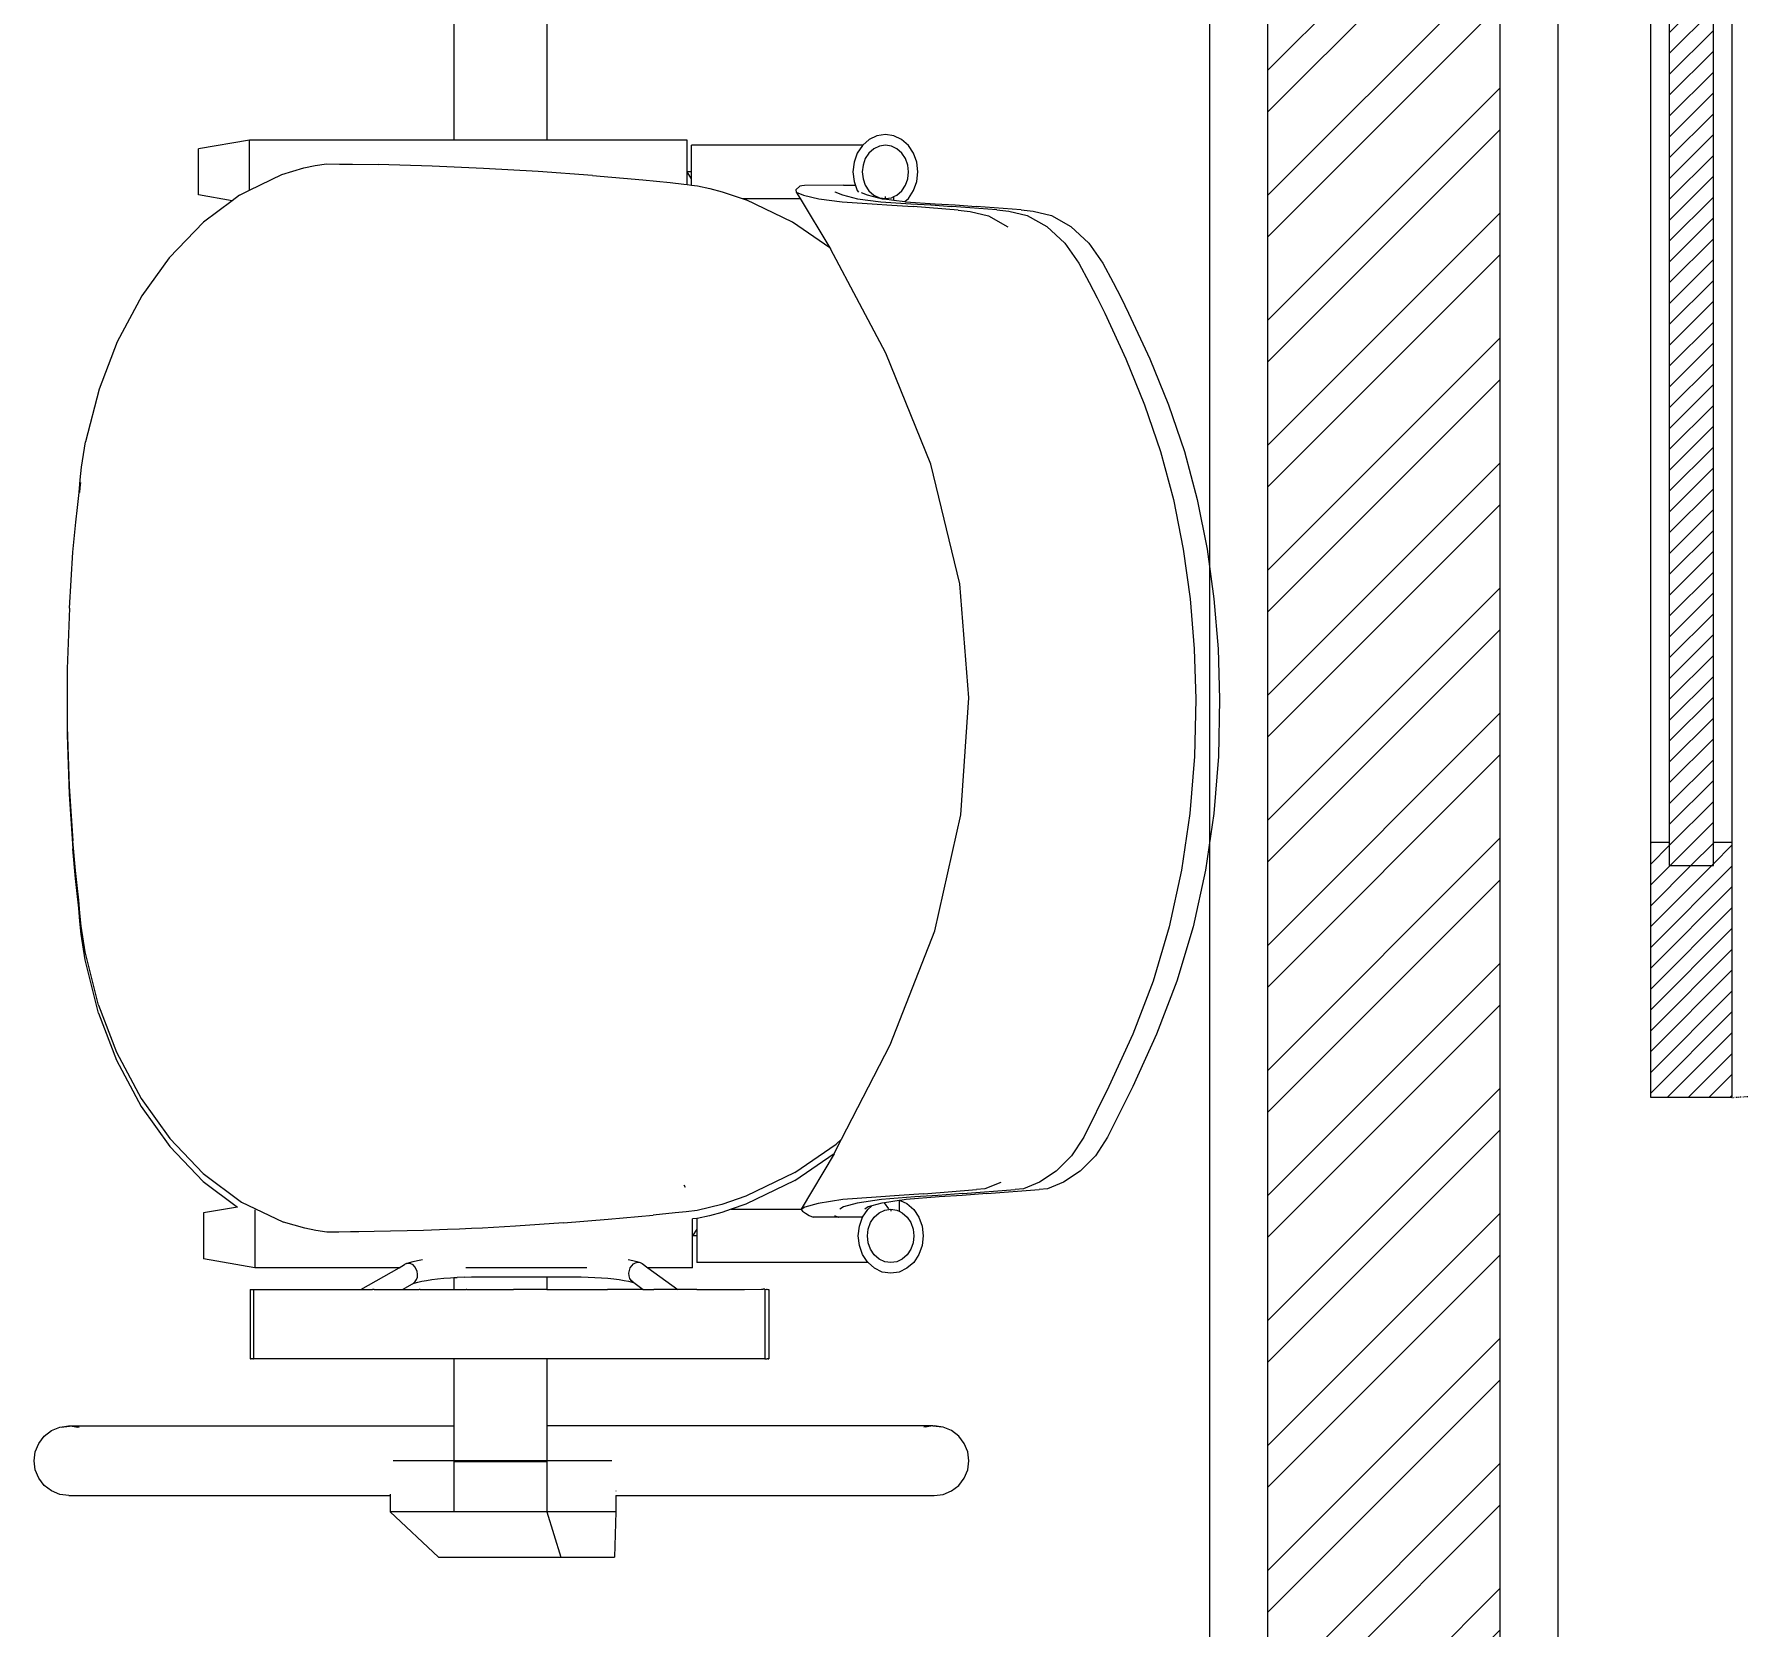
# Model space of a CAD drawing. Header units: millimetres. Extents: x -280308 to 6402717, y -14 to 2073074.
# Drawn here: x 28613 to 29347, y 750251 to 750937 of the extents above; entities that cross this region are included whole.
import ezdxf

# ---------------------------------------------------------------- set-up
doc = ezdxf.new("R2010")
doc.units = ezdxf.units.MM
doc.linetypes.add('ACAD_ISO03W100', pattern=[30, 12, -18])
doc.layers.get('0').update_dxf_attribs({"lineweight": 0})
for name, color, linetype, lineweight in [('_Door & Window', 1, 'Continuous', 0), ('A-ALINE-3', 111, 'Continuous', 15), ('A-ALINE-6', 117, 'Continuous', 9), ('A-Furn', 250, 'Continuous', 0), ('A-FURN-EQPM', 177, 'Continuous', 0)]:
    doc.layers.add(name, color=color, linetype=linetype, lineweight=lineweight)
doc.layers.add('A-FILL-1', color=7, linetype='Continuous', lineweight=0, true_color=0x454545)
doc.styles.add('CENTURY', font='GOTHIC.TTF')
pattern_1 = [(135, (51.1804, 3e-10), (-4.490128, -4.490128), [])]

# ---------------------------------------------------------------- blocks, each defined once
blk = doc.blocks.new('kursi 2')
at = {"color": 0, "linetype": 'ByBlock', "lineweight": -2}
for p, q in [((149114.58, 67640.7), (149114.58, 67575.12)), ((149154.58, 67640.7), (149154.58, 67575.12)), ((149026.4, 67575.12), (149004.4, 67571.32)), ((149114.58, 67575.12), (149026.4, 67575.12)), ((149026.4, 67553.5), (149026.4, 67575.12)), ((149154.58, 67575.12), (149114.58, 67575.12)), ((149215.07, 67575.12), (149154.58, 67575.12)), ((149215.07, 67556), (149215.07, 67575.12)), ((149293.54, 67575.36), (149290.78, 67572.92)), ((149296.92, 67576.97), (149293.54, 67575.36)), ((149300.54, 67577.52), (149296.92, 67576.97)), ((149304.17, 67576.97), (149300.54, 67577.52)), ((149307.54, 67575.36), (149304.17, 67576.97)), ((149310.44, 67572.8), (149307.54, 67575.36)), ((149004.4, 67551.51), (149004.4, 67571.32)), ((149290.78, 67572.92), (149216.94, 67572.92)), ((149216.94, 67555.78), (149216.94, 67572.92)), ((149288.42, 67569.47), (149287.02, 67565.58)), ((149290.65, 67572.8), (149288.42, 67569.47)), ((149290.78, 67572.92), (149290.65, 67572.8)), ((149291.88, 67567.17), (149290.89, 67564.39)), ((149293.47, 67569.55), (149291.88, 67567.17)), ((149295.54, 67571.37), (149293.47, 67569.55)), ((149297.96, 67572.52), (149295.54, 67571.37)), ((149300.54, 67572.92), (149297.96, 67572.52)), ((149303.13, 67572.52), (149300.54, 67572.92)), ((149305.54, 67571.37), (149303.13, 67572.52)), ((149307.62, 67569.55), (149305.54, 67571.37)), ((149309.2, 67567.17), (149307.62, 67569.55)), ((149310.2, 67564.39), (149309.2, 67567.17)), ((149312.67, 67569.47), (149310.44, 67572.8)), ((149314.07, 67565.58), (149312.67, 67569.47)), ((149026.4, 67553.5), (149040.34, 67560.38)), ((149040.34, 67560.38), (149049.84, 67563.18)), ((149049.84, 67563.18), (149054.73, 67564.16)), ((149054.73, 67564.16), (149059.71, 67564.85)), ((149059.71, 67564.85), (149065.27, 67564.81)), ((149065.27, 67564.81), (149070.82, 67564.75)), ((149070.82, 67564.75), (149081.89, 67564.59)), ((149105.23, 67563.86), (149081.89, 67564.59)), ((149127.31, 67562.96), (149105.23, 67563.86)), ((149150.82, 67561.63), (149127.31, 67562.96)), ((149174.35, 67559.89), (149150.82, 67561.63)), ((149174.35, 67559.89), (149196.06, 67558.04)), ((149216.94, 67561.42), (149215.07, 67561.42)), ((149216.94, 67558.44), (149215.07, 67561.42)), ((149287.02, 67565.58), (149286.54, 67561.42)), ((149286.54, 67561.42), (149287.02, 67557.25)), ((149290.89, 67564.39), (149290.54, 67561.42)), ((149290.54, 67561.42), (149290.89, 67558.44)), ((149310.54, 67561.42), (149310.2, 67564.39)), ((149310.2, 67558.44), (149310.54, 67561.42)), ((149314.54, 67561.42), (149314.07, 67565.58)), ((149314.07, 67557.25), (149314.54, 67561.42)), ((149018.95, 67549), (149004.4, 67551.51)), ((149022.18, 67551.43), (149018.95, 67549)), ((149022.18, 67551.43), (149026.4, 67553.5)), ((149196.06, 67558.04), (149207.77, 67556.82)), ((149207.77, 67556.82), (149213.63, 67556.17)), ((149213.63, 67556.17), (149215.07, 67556)), ((149215.07, 67556), (149216.94, 67555.78)), ((149216.94, 67555.78), (149219.49, 67555.49)), ((149219.49, 67555.49), (149224.88, 67554.26)), ((149224.88, 67554.26), (149230.17, 67552.83)), ((149230.17, 67552.83), (149238.83, 67549.92)), ((149263.64, 67555.23), (149261.87, 67553.77)), ((149261.87, 67553.77), (149262.04, 67552.75)), ((149262.04, 67552.75), (149265.3, 67551.45)), ((149262.04, 67552.75), (149263.76, 67549.92)), ((149264.47, 67555.42), (149263.64, 67555.23)), ((149265.73, 67555.59), (149264.47, 67555.42)), ((149265.3, 67551.45), (149271.88, 67549.81)), ((149282.41, 67555.67), (149265.73, 67555.59)), ((149278.73, 67552.83), (149278.81, 67552.79)), ((149278.81, 67552.79), (149281.99, 67551.53)), ((149281.99, 67551.53), (149288.57, 67549.89)), ((149283.77, 67555.62), (149282.41, 67555.67)), ((149283.77, 67555.62), (149282.44, 67555.61)), ((149287.6, 67555.64), (149283.77, 67555.62)), ((149287.02, 67557.25), (149287.6, 67555.64)), ((149287.6, 67555.64), (149288.42, 67553.37)), ((149288.42, 67553.37), (149288.88, 67552.68)), ((149290.06, 67552.59), (149292.67, 67551.53)), ((149290.89, 67558.44), (149291.88, 67555.67)), ((149291.88, 67555.67), (149293.47, 67553.28)), ((149292.67, 67551.53), (149299.2, 67549.89)), ((149293.47, 67553.28), (149295.54, 67551.46)), ((149295.54, 67551.46), (149297.96, 67550.31)), ((149304.17, 67550.8), (149305.54, 67551.46)), ((149305.54, 67551.46), (149307.62, 67553.28)), ((149307.62, 67553.28), (149309.2, 67555.67)), ((149309.2, 67555.67), (149310.2, 67558.44)), ((149310.44, 67550.03), (149312.67, 67553.37)), ((149312.67, 67553.37), (149314.07, 67557.25)), ((149018.95, 67549), (149006.62, 67539.78)), ((149238.83, 67549.92), (149240.48, 67549.36)), ((149238.83, 67549.92), (149263.76, 67549.92)), ((149260.47, 67539.71), (149240.48, 67549.36)), ((149263.76, 67549.92), (149276.55, 67528.76)), ((149271.88, 67549.81), (149281.93, 67548.53)), ((149281.93, 67548.53), (149294.77, 67547.65)), ((149288.57, 67549.89), (149298.61, 67548.61)), ((149294.77, 67547.65), (149303.38, 67547.11)), ((149297.96, 67550.31), (149300.54, 67549.92)), ((149298.61, 67548.61), (149311.45, 67547.73)), ((149299.2, 67549.89), (149300, 67549.79)), ((149300, 67549.79), (149304.17, 67549.25)), ((149300.54, 67549.92), (149300.54, 67550.8)), ((149300.54, 67549.92), (149303.13, 67550.31)), ((149303.13, 67550.31), (149304.17, 67550.8)), ((149303.38, 67547.11), (149312.54, 67546.46)), ((149304.17, 67549.25), (149304.17, 67550.8)), ((149304.17, 67549.25), (149308.88, 67548.65)), ((149308.88, 67548.65), (149310.44, 67550.03)), ((149308.88, 67548.65), (149309.19, 67548.61)), ((149309.19, 67548.61), (149321.98, 67547.73)), ((149311.45, 67547.73), (149320.07, 67547.19)), ((149331.96, 67545.01), (149312.54, 67546.46)), ((149320.07, 67547.19), (149329.22, 67546.54)), ((149321.98, 67547.73), (149330.56, 67547.19)), ((149348.64, 67545.09), (149329.22, 67546.54)), ((149330.56, 67547.19), (149339.68, 67546.54)), ((149331.96, 67545.01), (149337.12, 67544.37)), ((149337.12, 67544.37), (149345.02, 67542.57)), ((149359.05, 67545.09), (149339.68, 67546.54)), ((149348.64, 67545.09), (149353.8, 67544.45)), ((149353.8, 67544.45), (149361.7, 67542.65)), ((149359.05, 67545.09), (149364.19, 67544.45)), ((149364.19, 67544.45), (149372.07, 67542.65)), ((149006.62, 67539.78), (148991.87, 67524.43)), ((149276.55, 67528.76), (149260.47, 67539.71)), ((149345.02, 67542.57), (149353.37, 67537.81)), ((149361.7, 67542.65), (149370.06, 67537.89)), ((149370.06, 67537.89), (149377.91, 67530.78)), ((149372.07, 67542.65), (149380.41, 67537.89)), ((149380.41, 67537.89), (149388.24, 67530.78)), ((149377.91, 67530.78), (149383.98, 67522.05)), ((149388.24, 67530.78), (149394.31, 67522.05)), ((148991.87, 67524.43), (148980.11, 67508.05)), ((149276.55, 67528.76), (149276.81, 67528.32)), ((149289.38, 67504.7), (149276.81, 67528.32)), ((149383.98, 67522.05), (149388.44, 67513.71)), ((149394.31, 67522.05), (149398.77, 67513.71)), ((148980.11, 67508.05), (148969.44, 67488.14)), ((149388.44, 67513.71), (149391.79, 67507.14)), ((149398.77, 67513.71), (149402.11, 67507.14)), ((149300.79, 67483.25), (149289.38, 67504.7)), ((149391.79, 67507.14), (149395.08, 67500.53)), ((149395.08, 67500.53), (149404.2, 67480.93)), ((149402.11, 67507.14), (149405.39, 67500.53)), ((149405.39, 67500.53), (149414.51, 67480.93)), ((148969.44, 67488.14), (148961.59, 67467.75)), ((149320.19, 67435.5), (149300.79, 67483.25)), ((149404.2, 67480.93), (149412.27, 67461.11)), ((149414.51, 67480.93), (149422.58, 67461.11)), ((148961.59, 67467.75), (148955.77, 67445.12)), ((149412.27, 67461.11), (149419.14, 67440.91)), ((149422.58, 67461.11), (149429.45, 67440.91)), ((148954.06, 67434.19), (148955.77, 67445.12)), ((148953.46, 67428.73), (148954.06, 67434.19)), ((149332.59, 67383.87), (149320.19, 67435.5)), ((149419.14, 67440.91), (149424.66, 67420.2)), ((149429.45, 67440.91), (149434.96, 67420.2)), ((148953.03, 67423.27), (148953.46, 67428.73)), ((148953.46, 67425.28), (148953.71, 67427.54)), ((148952.28, 67416.86), (148953.03, 67423.27)), ((148953.3, 67423.22), (148953.46, 67425.28)), ((149424.66, 67420.2), (149428.88, 67398.83)), ((149434.96, 67420.2), (149439.19, 67398.83)), ((148951.58, 67410.43), (148952.28, 67416.86)), ((148950.36, 67397.52), (148951.58, 67410.43)), ((148948.81, 67373.45), (148950.36, 67397.52)), ((149428.88, 67398.83), (149431.86, 67377.43)), ((149439.19, 67398.83), (149442.16, 67377.43)), ((149336.54, 67334.78), (149332.59, 67383.87)), ((149431.86, 67377.43), (149433.64, 67355.93)), ((149442.16, 67377.43), (149443.95, 67355.93)), ((148948.81, 67373.45), (148947.9, 67347.26)), ((149433.64, 67355.93), (149434.31, 67334.25)), ((149443.95, 67355.93), (149444.62, 67334.25)), ((148947.9, 67347.26), (148947.9, 67343.85)), ((148947.9, 67343.85), (148947.9, 67343.81)), ((148947.9, 67343.81), (148947.9, 67322.24)), ((149333.12, 67284.33), (149336.54, 67334.78)), ((149434.31, 67334.25), (149433.78, 67309.44)), ((149444.62, 67334.25), (149444.08, 67309.44)), ((148947.9, 67322.24), (148948.76, 67296.75)), ((148947.9, 67322.24), (148947.9, 67318.79)), ((148947.9, 67318.79), (148948.76, 67293.3)), ((149433.78, 67309.44), (149431.78, 67284.88)), ((149444.08, 67309.44), (149442.08, 67284.88)), ((148948.76, 67296.75), (148950.26, 67273.1)), ((148948.76, 67293.3), (148950.26, 67269.65)), ((149321.8, 67234.29), (149333.12, 67284.33)), ((149431.78, 67284.88), (149428.19, 67260.45)), ((149442.08, 67284.88), (149438.49, 67260.45)), ((148951.47, 67260.29), (148950.26, 67273.1)), ((148951.47, 67256.84), (148950.26, 67269.65)), ((148952.15, 67253.92), (148951.47, 67260.29)), ((149428.19, 67260.45), (149422.86, 67236.06)), ((149438.49, 67260.45), (149433.17, 67236.06)), ((148952.15, 67250.47), (148951.47, 67256.84)), ((148952.9, 67247.58), (148952.15, 67253.92)), ((148952.9, 67244.13), (148952.15, 67250.47)), ((148953.32, 67241.97), (148952.9, 67247.58)), ((148953.32, 67238.52), (148952.9, 67244.13)), ((148953.91, 67236.39), (148953.32, 67241.97)), ((148953.91, 67232.94), (148953.32, 67238.52)), ((148955.58, 67225.31), (148953.91, 67236.39)), ((149422.86, 67236.06), (149415.89, 67212.66)), ((149433.17, 67236.06), (149426.2, 67212.66)), ((148955.58, 67221.86), (148953.91, 67232.94)), ((149302.66, 67185.27), (149321.8, 67234.29)), ((148961.34, 67202.36), (148955.58, 67225.31)), ((148961.34, 67198.91), (148955.58, 67221.86)), ((149415.89, 67212.66), (149407.14, 67189.75)), ((149426.2, 67212.66), (149417.45, 67189.75)), ((148961.34, 67202.36), (148969.06, 67182.07)), ((148961.34, 67198.91), (148969.06, 67178.62)), ((149281.64, 67144.59), (149302.66, 67185.27)), ((149407.14, 67189.75), (149396.9, 67167.32)), ((149417.45, 67189.75), (149407.21, 67167.32)), ((148969.06, 67182.07), (148979.71, 67162.08)), ((148969.06, 67178.62), (148979.71, 67158.63)), ((148979.71, 67162.08), (148992.04, 67144.84)), ((149396.9, 67167.32), (149386.01, 67145.39)), ((149407.21, 67167.32), (149396.34, 67145.39)), ((148979.71, 67158.63), (148992.04, 67141.39)), ((148992.04, 67144.84), (149006.45, 67129.72)), ((148992.04, 67141.39), (149006.45, 67126.27)), ((149261.46, 67130.24), (149279.31, 67142.46)), ((149278.45, 67138.42), (149281.64, 67144.59)), ((149279.31, 67142.46), (149281.64, 67144.59)), ((149386.01, 67145.39), (149380.77, 67137.42)), ((149396.34, 67145.39), (149391.1, 67137.42)), ((149261.46, 67126.79), (149278.45, 67138.42)), ((149278.39, 67138.29), (149264.3, 67114.35)), ((149278.39, 67138.29), (149278.45, 67138.42)), ((149380.77, 67137.42), (149374.18, 67130.83)), ((149391.1, 67137.42), (149384.52, 67130.83)), ((149006.45, 67129.72), (149023, 67117.4)), ((149006.45, 67126.27), (149021.24, 67115.27)), ((149261.46, 67130.24), (149240.42, 67119.96)), ((149261.46, 67126.79), (149240.42, 67116.51)), ((149350.33, 67125.89), (149343.39, 67123.09)), ((149367.02, 67125.97), (149360.07, 67123.17)), ((149374.18, 67130.83), (149367.02, 67125.97)), ((149377.37, 67125.97), (149370.45, 67123.17)), ((149384.52, 67130.83), (149377.37, 67125.97)), ((149214.43, 67123.72), (149213.8, 67124.79)), ((149240.42, 67119.96), (149230.03, 67116.46)), ((149282.2, 67118.51), (149271.63, 67116.89)), ((149296.55, 67119.59), (149282.2, 67118.51)), ((149298.89, 67118.58), (149288.32, 67116.97)), ((149306.51, 67120.27), (149296.55, 67119.59)), ((149313.23, 67119.67), (149298.89, 67118.58)), ((149306.45, 67118.12), (149300.13, 67117.15)), ((149306.9, 67118.19), (149306.45, 67118.12)), ((149306.45, 67118.12), (149306.45, 67113.47)), ((149317.17, 67121.07), (149306.51, 67120.27)), ((149309.48, 67118.58), (149306.9, 67118.19)), ((149306.9, 67118.19), (149309.83, 67116.79)), ((149323.76, 67119.67), (149309.48, 67118.58)), ((149323.2, 67120.34), (149313.23, 67119.67)), ((149317.17, 67121.07), (149339.82, 67122.83)), ((149333.85, 67121.15), (149323.2, 67120.34)), ((149333.69, 67120.34), (149323.76, 67119.67)), ((149344.31, 67121.15), (149333.69, 67120.34)), ((149333.85, 67121.15), (149356.51, 67122.91)), ((149343.39, 67123.09), (149339.82, 67122.83)), ((149344.31, 67121.15), (149366.89, 67122.91)), ((149360.07, 67123.17), (149356.51, 67122.91)), ((149370.45, 67123.17), (149366.89, 67122.91)), ((149021.24, 67115.27), (149006.68, 67112.76)), ((149006.68, 67112.76), (149006.68, 67092.95)), ((149021.24, 67115.27), (149021.28, 67115.24)), ((149023, 67117.4), (149031.76, 67113.23)), ((149028.68, 67114.07), (149028.68, 67089.15)), ((149031.76, 67113.23), (149041.13, 67108.76)), ((149181, 67110.03), (149200.47, 67111.76)), ((149209.87, 67112.77), (149200.47, 67111.76)), ((149214.6, 67113.3), (149209.87, 67112.77)), ((149219.35, 67113.85), (149214.6, 67113.3)), ((149224.72, 67115.04), (149219.35, 67113.85)), ((149224.72, 67111.59), (149219.35, 67110.4)), ((149230.03, 67116.46), (149224.72, 67115.04)), ((149230.03, 67113.01), (149224.72, 67111.59)), ((149234.01, 67114.35), (149230.03, 67113.01)), ((149240.42, 67116.51), (149234.01, 67114.35)), ((149234.01, 67114.35), (149264.3, 67114.35)), ((149265.77, 67115.3), (149264.24, 67114.25)), ((149264.3, 67114.35), (149264.24, 67114.25)), ((149264.24, 67114.25), (149264.86, 67113.57)), ((149264.86, 67113.57), (149266.1, 67112.64)), ((149271.63, 67116.89), (149265.77, 67115.3)), ((149266.1, 67112.64), (149267.69, 67111.67)), ((149267.69, 67111.67), (149269.35, 67110.89)), ((149280.16, 67110.94), (149269.35, 67110.89)), ((149278.57, 67111.67), (149280.16, 67110.94)), ((149286.04, 67110.96), (149280.16, 67110.94)), ((149280.16, 67110.94), (149280.27, 67110.89)), ((149290.73, 67110.94), (149280.27, 67110.89)), ((149280.97, 67114.36), (149280.92, 67114.33)), ((149282.45, 67115.38), (149280.97, 67114.36)), ((149288.32, 67116.97), (149282.45, 67115.38)), ((149289.31, 67107.02), (149290.7, 67110.9)), ((149290.7, 67110.9), (149290.73, 67110.94)), ((149290.73, 67110.94), (149292.93, 67114.24)), ((149293.17, 67115.38), (149291.7, 67114.33)), ((149292.93, 67114.24), (149294.7, 67115.8)), ((149294.7, 67115.8), (149293.17, 67115.38)), ((149294.17, 67108.6), (149295.76, 67110.98)), ((149298.97, 67116.97), (149294.7, 67115.8)), ((149295.76, 67110.98), (149297.83, 67112.81)), ((149297.83, 67112.81), (149300.24, 67113.96)), ((149300.13, 67117.15), (149298.97, 67116.97)), ((149302.05, 67114.53), (149300.13, 67117.15)), ((149300.24, 67113.96), (149302.83, 67114.35)), ((149302.83, 67114.35), (149305.42, 67113.96)), ((149302.83, 67114.35), (149302.83, 67113.47)), ((149305.42, 67113.96), (149306.45, 67113.47)), ((149306.45, 67113.47), (149307.83, 67112.81)), ((149307.83, 67112.81), (149309.9, 67110.98)), ((149309.83, 67116.79), (149312.73, 67114.24)), ((149309.9, 67110.98), (149311.49, 67108.6)), ((149312.73, 67114.24), (149314.95, 67110.9)), ((149314.95, 67110.9), (149316.35, 67107.02)), ((149050.26, 67106.15), (149041.13, 67108.76)), ((149055, 67105.2), (149050.26, 67106.15)), ((149059.85, 67104.5), (149055, 67105.2)), ((149064.94, 67104.54), (149059.85, 67104.5)), ((149070.03, 67104.59), (149064.94, 67104.54)), ((149073.55, 67104.64), (149070.03, 67104.59)), ((149080.25, 67104.74), (149073.55, 67104.64)), ((149101.44, 67105.25), (149080.25, 67104.74)), ((149111.82, 67105.61), (149101.44, 67105.25)), ((149117.01, 67105.82), (149111.82, 67105.61)), ((149122.2, 67106.04), (149117.01, 67105.82)), ((149126.94, 67106.26), (149122.2, 67106.04)), ((149131.67, 67106.5), (149126.94, 67106.26)), ((149141.1, 67107.01), (149131.67, 67106.5)), ((149161.82, 67108.49), (149141.1, 67107.01)), ((149161.82, 67108.49), (149181, 67110.03)), ((149219.23, 67110.39), (149217.36, 67110.17)), ((149217.36, 67110.24), (149217.36, 67110.17)), ((149217.36, 67089.15), (149217.36, 67110.17)), ((149219.23, 67105.83), (149217.36, 67102.85)), ((149219.35, 67110.4), (149219.23, 67110.39)), ((149219.23, 67110.39), (149219.23, 67091.35)), ((149288.83, 67102.85), (149289.31, 67107.02)), ((149292.83, 67102.85), (149293.17, 67105.83)), ((149293.17, 67105.83), (149294.17, 67108.6)), ((149311.49, 67108.6), (149312.49, 67105.83)), ((149312.49, 67105.83), (149312.83, 67102.85)), ((149316.35, 67107.02), (149316.83, 67102.85)), ((149219.23, 67102.85), (149217.36, 67102.85)), ((149289.31, 67098.68), (149288.83, 67102.85)), ((149290.7, 67094.8), (149289.31, 67098.68)), ((149293.17, 67099.87), (149292.83, 67102.85)), ((149294.17, 67097.1), (149293.17, 67099.87)), ((149295.76, 67094.72), (149294.17, 67097.1)), ((149311.49, 67097.1), (149309.9, 67094.72)), ((149312.49, 67099.87), (149311.49, 67097.1)), ((149312.83, 67102.85), (149312.49, 67099.87)), ((149316.35, 67098.68), (149314.95, 67094.8)), ((149316.83, 67102.85), (149316.35, 67098.68)), ((149028.68, 67089.15), (149006.68, 67092.95)), ((149090.9, 67089.15), (149028.68, 67089.15)), ((149074.5, 67079.77), (149090.9, 67089.15)), ((149090.9, 67089.15), (149093.28, 67090.51)), ((149094.15, 67090.92), (149093.28, 67090.51)), ((149094.15, 67090.92), (149095.43, 67091.4)), ((149095.1, 67091.02), (149094.15, 67090.92)), ((149096.06, 67090.82), (149095.1, 67091.02)), ((149095.43, 67091.4), (149097.02, 67091.85)), ((149096.96, 67090.33), (149096.06, 67090.82)), ((149097.74, 67089.57), (149096.96, 67090.33)), ((149097.02, 67091.85), (149098.92, 67092.27)), ((149098.35, 67088.6), (149097.74, 67089.57)), ((149098.75, 67087.49), (149098.35, 67088.6)), ((149098.92, 67092.27), (149100.97, 67092.65)), ((149171.81, 67089.15), (149119.63, 67089.15)), ((149189.69, 67092.65), (149191.64, 67092.26)), ((149190.18, 67087.95), (149190.58, 67089.06)), ((149190.58, 67089.06), (149191.19, 67090.03)), ((149191.19, 67090.03), (149191.98, 67090.79)), ((149191.64, 67092.26), (149193.36, 67091.84)), ((149191.98, 67090.79), (149192.88, 67091.29)), ((149192.88, 67091.29), (149193.84, 67091.49)), ((149193.36, 67091.84), (149194.8, 67091.38)), ((149193.84, 67091.49), (149194.8, 67091.38)), ((149194.8, 67091.38), (149195.67, 67090.97)), ((149195.67, 67090.97), (149198.19, 67089.15)), ((149217.36, 67089.15), (149198.19, 67089.15)), ((149198.19, 67089.15), (149211.09, 67079.79)), ((149293.06, 67091.35), (149219.23, 67091.35)), ((149292.93, 67091.47), (149290.7, 67094.8)), ((149293.06, 67091.35), (149292.93, 67091.47)), ((149295.83, 67088.91), (149293.06, 67091.35)), ((149297.83, 67092.89), (149295.76, 67094.72)), ((149299.21, 67087.3), (149295.83, 67088.91)), ((149300.24, 67091.74), (149297.83, 67092.89)), ((149302.83, 67091.35), (149300.24, 67091.74)), ((149305.42, 67091.74), (149302.83, 67091.35)), ((149307.83, 67092.89), (149305.42, 67091.74)), ((149309.83, 67088.91), (149306.45, 67087.3)), ((149309.9, 67094.72), (149307.83, 67092.89)), ((149312.73, 67091.47), (149309.83, 67088.91)), ((149314.95, 67094.8), (149312.73, 67091.47)), ((149092.4, 67079.75), (149096.76, 67082.25)), ((149096.76, 67082.25), (149097.48, 67082.52)), ((149096.76, 67082.25), (149097.18, 67082.48)), ((149097.18, 67082.48), (149097.92, 67083.17)), ((149097.48, 67082.52), (149098.97, 67082.94)), ((149097.92, 67083.17), (149098.48, 67084.07)), ((149098.48, 67084.07), (149098.81, 67085.15)), ((149098.91, 67086.31), (149098.75, 67087.49)), ((149098.81, 67085.15), (149098.91, 67086.31)), ((149098.97, 67082.94), (149100.73, 67083.34)), ((149100.73, 67083.34), (149102.76, 67083.7)), ((149102.76, 67083.7), (149105.03, 67084.04)), ((149105.03, 67084.04), (149107.51, 67084.33)), ((149107.51, 67084.33), (149110.19, 67084.59)), ((149110.19, 67084.59), (149113.03, 67084.81)), ((149113.03, 67084.81), (149114.58, 67084.89)), ((149114.58, 67084.89), (149116, 67084.97)), ((149114.58, 67084.89), (149114.58, 67079.72)), ((149119.07, 67085.1), (149116, 67084.97)), ((149119.07, 67085.1), (149122.1, 67085.16)), ((149122.1, 67085.16), (149125.38, 67085.19)), ((149125.38, 67085.19), (149154.58, 67085.19)), ((149154.58, 67085.19), (149154.58, 67079.72)), ((149154.58, 67085.19), (149166.31, 67085.19)), ((149166.31, 67085.19), (149169.48, 67085.16)), ((149169.48, 67085.16), (149172.4, 67085.1)), ((149172.4, 67085.1), (149175.35, 67084.97)), ((149175.35, 67084.97), (149178.2, 67084.8)), ((149178.2, 67084.8), (149180.91, 67084.59)), ((149180.91, 67084.59), (149183.45, 67084.33)), ((149183.45, 67084.33), (149185.79, 67084.04)), ((149185.79, 67084.04), (149187.9, 67083.7)), ((149187.9, 67083.7), (149189.77, 67083.34)), ((149189.77, 67083.34), (149191.36, 67082.94)), ((149190.02, 67086.77), (149190.18, 67087.95)), ((149190.12, 67085.61), (149190.02, 67086.77)), ((149190.45, 67084.54), (149190.12, 67085.61)), ((149191.01, 67083.63), (149190.45, 67084.54)), ((149191.76, 67082.95), (149191.01, 67083.63)), ((149191.36, 67082.94), (149192.07, 67082.72)), ((149191.76, 67082.95), (149192.07, 67082.72)), ((149192.07, 67082.72), (149196.14, 67079.77)), ((149302.83, 67086.75), (149299.21, 67087.3)), ((149306.45, 67087.3), (149302.83, 67086.75)), ((149026.73, 67079.83), (149026.69, 67079.83)), ((149026.69, 67079.83), (149026.69, 67049.93)), ((149026.73, 67079.83), (149026.8, 67079.83)), ((149026.8, 67079.83), (149026.91, 67079.83)), ((149026.91, 67079.83), (149027.05, 67079.84)), ((149027.05, 67079.84), (149027.23, 67079.82)), ((149027.23, 67079.82), (149027.41, 67079.84)), ((149027.41, 67079.84), (149027.65, 67079.82)), ((149027.65, 67079.82), (149027.87, 67079.84)), ((149027.87, 67079.84), (149028.15, 67079.82)), ((149028.15, 67079.82), (149028.4, 67079.84)), ((149028.15, 67079.82), (149028.15, 67049.94)), ((149028.4, 67079.84), (149029.51, 67079.84)), ((149029.51, 67079.84), (149039.98, 67079.8)), ((149039.98, 67079.8), (149041.33, 67079.82)), ((149041.33, 67079.82), (149059.53, 67079.77)), ((149059.53, 67079.77), (149060.59, 67079.79)), ((149060.59, 67079.79), (149074.46, 67079.75)), ((149074.46, 67079.75), (149074.5, 67079.77)), ((149074.5, 67079.77), (149079.42, 67079.74)), ((149080.2, 67079.76), (149079.42, 67079.74)), ((149080.2, 67079.76), (149092.36, 67079.73)), ((149092.36, 67079.73), (149092.4, 67079.75)), ((149092.4, 67079.75), (149099.57, 67079.72)), ((149100.06, 67079.75), (149099.57, 67079.72)), ((149100.06, 67079.75), (149114.58, 67079.72)), ((149114.58, 67079.72), (149119.88, 67079.72)), ((149120.08, 67079.74), (149119.88, 67079.72)), ((149120.08, 67079.74), (149140.16, 67079.74)), ((149140.16, 67079.74), (149140.25, 67079.71)), ((149154.58, 67079.72), (149140.25, 67079.71)), ((149154.58, 67079.72), (149160.21, 67079.74)), ((149160.21, 67079.74), (149160.59, 67079.72)), ((149160.59, 67079.72), (149180.13, 67079.75)), ((149180.13, 67079.75), (149180.81, 67079.73)), ((149196.14, 67079.77), (149180.81, 67079.73)), ((149196.17, 67079.75), (149196.14, 67079.77)), ((149196.17, 67079.75), (149199.83, 67079.77)), ((149199.83, 67079.77), (149200.8, 67079.75)), ((149211.09, 67079.79), (149200.8, 67079.75)), ((149211.12, 67079.77), (149211.09, 67079.79)), ((149219.23, 67079.8), (149211.12, 67079.77)), ((149219.23, 67079.8), (149220.48, 67079.78)), ((149220.48, 67079.78), (149238.22, 67079.83)), ((149238.22, 67079.83), (149239.75, 67079.81)), ((149239.75, 67079.81), (149247.12, 67079.85)), ((149247.12, 67079.85), (149247.91, 67079.86)), ((149248.51, 67079.86), (149247.91, 67079.86)), ((149248.59, 67079.83), (149248.51, 67079.86)), ((149248.59, 67079.83), (149249.08, 67079.85)), ((149248.59, 67079.83), (149248.59, 67049.93)), ((149249.08, 67079.85), (149249.16, 67079.83)), ((149249.16, 67079.83), (149249.59, 67079.85)), ((149249.59, 67079.85), (149249.65, 67079.84)), ((149249.65, 67079.84), (149249.98, 67079.85)), ((149249.98, 67079.85), (149250.02, 67079.84)), ((149250.02, 67079.84), (149250.26, 67079.84)), ((149250.26, 67079.84), (149250.33, 67079.84)), ((149250.33, 67079.84), (149250.33, 67049.94)), ((149026.69, 67049.93), (149026.73, 67049.93)), ((149026.91, 67049.94), (149026.73, 67049.93)), ((149026.91, 67049.94), (149027.05, 67049.94)), ((149027.05, 67049.94), (149027.23, 67049.94)), ((149027.87, 67049.94), (149027.23, 67049.94)), ((149027.87, 67049.94), (149028.15, 67049.94)), ((149039.98, 67049.9), (149028.15, 67049.94)), ((149114.58, 67049.82), (149039.98, 67049.9)), ((149114.58, 67049.82), (149114.58, 67020.95)), ((149154.58, 67049.82), (149114.58, 67049.82)), ((149248.59, 67049.93), (149154.58, 67049.82)), ((149154.58, 67049.82), (149154.58, 67020.95)), ((149248.59, 67049.93), (149249.16, 67049.93)), ((149249.16, 67049.93), (149249.65, 67049.94)), ((149249.98, 67049.95), (149249.65, 67049.94)), ((149249.98, 67049.95), (149250.02, 67049.94)), ((149250.02, 67049.94), (149250.26, 67049.94)), ((149250.26, 67049.94), (149250.33, 67049.94)), ((148935.6, 67013.45), (148937.98, 67016.56)), ((148937.98, 67016.56), (148941.09, 67018.94)), ((148941.09, 67018.94), (148944.7, 67020.44)), ((148944.7, 67020.44), (148948.58, 67020.95)), ((148945.23, 67020.44), (148948.84, 67020.92)), ((148948.84, 67020.92), (148948.58, 67020.95)), ((148948.9, 67020.95), (148948.84, 67020.92)), ((148948.9, 67020.95), (148949.1, 67020.95)), ((148949.1, 67020.95), (148952.97, 67020.44)), ((148949.1, 67020.95), (148952.45, 67020.44)), ((148949.1, 67020.95), (149114.58, 67020.95)), ((149114.58, 67020.95), (149114.58, 67005.95)), ((149154.58, 67020.95), (149154.58, 67005.95)), ((149321.05, 67020.95), (149154.58, 67020.95)), ((149321.05, 67020.95), (149317.18, 67020.44)), ((149321.05, 67020.95), (149317.7, 67020.44)), ((149321.05, 67020.95), (149321.25, 67020.95)), ((149321.31, 67020.92), (149321.25, 67020.95)), ((149321.58, 67020.95), (149321.31, 67020.92)), ((149324.93, 67020.44), (149321.31, 67020.92)), ((149325.45, 67020.44), (149321.58, 67020.95)), ((149329.07, 67018.94), (149325.45, 67020.44)), ((149332.17, 67016.56), (149329.07, 67018.94)), ((149334.55, 67013.45), (149332.17, 67016.56)), ((148933.59, 67005.95), (148934.1, 67009.83)), ((148934.1, 67009.83), (148935.6, 67013.45)), ((149336.05, 67009.83), (149334.55, 67013.45)), ((149336.56, 67005.95), (149336.05, 67009.83)), ((148934.1, 67002.07), (148933.59, 67005.95)), ((148935.6, 66998.45), (148934.1, 67002.07)), ((149114.58, 67005.95), (149088.42, 67005.95)), ((149154.58, 67005.95), (149114.58, 67005.95)), ((149114.58, 67005.95), (149114.58, 67005.43)), ((149154.58, 67005.43), (149114.58, 67005.43)), ((149114.58, 67005.43), (149114.58, 66983.95)), ((149154.58, 67005.95), (149154.58, 67005.43)), ((149182.68, 67005.95), (149154.58, 67005.95)), ((149154.58, 67005.43), (149154.58, 66983.95)), ((149334.55, 66998.45), (149336.05, 67002.07)), ((149336.05, 67002.07), (149336.56, 67005.95)), ((148937.98, 66995.34), (148935.6, 66998.45)), ((148941.09, 66992.96), (148937.98, 66995.34)), ((149329.07, 66992.96), (149332.17, 66995.34)), ((149332.17, 66995.34), (149334.55, 66998.45)), ((148944.7, 66991.46), (148941.09, 66992.96)), ((148948.58, 66990.95), (148944.7, 66991.46)), ((148948.58, 66990.95), (149087.09, 66990.95)), ((149087.09, 66991.59), (149087.09, 66990.95)), ((149087.09, 66990.95), (149087.09, 66983.95)), ((149184.4, 66990.95), (149184.29, 66990.95)), ((149184.4, 66992.96), (149184.4, 66992.88)), ((149184.4, 66990.95), (149184.4, 66983.95)), ((149184.4, 66990.95), (149321.58, 66990.95)), ((149321.58, 66990.95), (149325.45, 66991.46)), ((149325.45, 66991.46), (149329.07, 66992.96)), ((149087.09, 66983.95), (149107.98, 66964.43)), ((149114.58, 66983.95), (149087.09, 66983.95)), ((149154.58, 66983.95), (149114.58, 66983.95)), ((149154.58, 66983.95), (149160.64, 66964.43)), ((149184.4, 66983.95), (149154.58, 66983.95)), ((149184.4, 66983.95), (149183.82, 66964.43)), ((149107.98, 66964.43), (149160.64, 66964.43)), ((149160.64, 66964.43), (149183.82, 66964.43))]:
    blk.add_line(p, q, dxfattribs=at)
blk = doc.blocks.new('A$Ce288bb9c')
at = {"layer": 'A-Furn', "color": 0, "linetype": 'ByBlock', "lineweight": -2, "ltscale": 0.25}
blk.add_blockref('kursi 2', (-116910.43, -73582.51), dxfattribs=at)
blk = doc.blocks.new('P180')
at = {"layer": 'A-Furn'}
h = blk.add_hatch(dxfattribs=at)
h.set_pattern_fill('ANSI31', color=256, scale=2, angle=450, style=0)
h.paths.add_polyline_path([(-30765.81, -2658.32), (-30755.81, -2658.32), (-30755.81, -2648.32), (-30625.81, -2648.32), (-30625.81, -2658.32), (-30615.81, -2658.32), (-30615.81, -2688.32), (-30650.81, -2688.32), (-30650.81, -2698.32), (-30765.81, -2698.32)])
h = blk.add_hatch(dxfattribs=at)
h.set_pattern_fill('ANSI31', color=256, scale=2, angle=450, style=0)
h.set_pattern_definition([(135, (51.1804, -604.547), (-4.490128, -4.490128), [])])
h.paths.add_polyline_path([(-30615.81, -3608.32), (-30505.81, -3608.32), (-30505.81, -3600.32), (-30515.81, -3600.32), (-30515.81, -3581.32), (-30505.81, -3581.32), (-30505.81, -3573.32), (-30615.81, -3573.32)])
h = blk.add_hatch(dxfattribs=at)
h.set_pattern_fill('ANSI31', color=256, scale=2, angle=450, style=0)
h.set_pattern_definition(pattern_1)
h.paths.add_polyline_path([(-29695.81, -3608.32), (-29805.81, -3608.32), (-29805.81, -3600.32), (-29795.81, -3600.32), (-29795.81, -3581.32), (-29805.81, -3581.32), (-29805.81, -3573.32), (-29695.81, -3573.32)])
h = blk.add_hatch(dxfattribs=at)
h.set_pattern_fill('ANSI31', color=256, scale=2, angle=450, style=0)
h.set_pattern_definition(pattern_1)
h.paths.add_polyline_path([(-29795.81, -3600.32), (-29795.81, -3581.32), (-30515.81, -3581.32), (-30515.81, -3600.32)])
h = blk.add_hatch(dxfattribs=at)
h.set_pattern_fill('ANSI31', color=256, scale=2, angle=450, style=0)
h.paths.add_polyline_path([(-30765.81, -3638.32), (-30755.81, -3638.32), (-30755.81, -3648.32), (-30625.81, -3648.32), (-30625.81, -3638.32), (-30615.81, -3638.32), (-30615.81, -3608.32), (-30650.81, -3608.32), (-30650.81, -3598.32), (-30765.81, -3598.32)])
at = {"layer": '_Door & Window'}
for points in [[(-30765.81, -2658.32), (-30755.81, -2658.32), (-30755.81, -2648.32), (-30625.81, -2648.32), (-30625.81, -2658.32), (-30615.81, -2658.32), (-30615.81, -2688.32), (-30650.81, -2688.32), (-30650.81, -2698.32), (-30765.81, -2698.32), (-30765.81, -2658.32)], [(-30615.81, -3608.32), (-30505.81, -3608.32), (-30505.81, -3600.32), (-30515.81, -3600.32), (-30515.81, -3581.32), (-30505.81, -3581.32), (-30505.81, -3573.32), (-30615.81, -3573.32), (-30615.81, -3608.32)], [(-29695.81, -3608.32), (-29805.81, -3608.32), (-29805.81, -3600.32), (-29795.81, -3600.32), (-29795.81, -3581.32), (-29805.81, -3581.32), (-29805.81, -3573.32), (-29695.81, -3573.32), (-29695.81, -3608.32)], [(-30765.81, -3638.32), (-30755.81, -3638.32), (-30755.81, -3648.32), (-30625.81, -3648.32), (-30625.81, -3638.32), (-30615.81, -3638.32), (-30615.81, -3608.32), (-30650.81, -3608.32), (-30650.81, -3598.32), (-30765.81, -3598.32), (-30765.81, -3638.32)]]:
    blk.add_lwpolyline(points, dxfattribs=at)
blk.add_lwpolyline([(-30615.81, -3608.32), (-30615.81, -3573.32), (-29695.81, -3573.32), (-29695.81, -3608.32)], close=True, dxfattribs=at)
at = {"layer": '_Door & Window', "linetype": 'ACAD_ISO03W100', "ltscale": 0.02}
blk.add_arc((-30640.47, -3634.64), 946.64, 3.71519, 88.50768, dxfattribs=at)
at = {"layer": 'A-Furn'}
blk.add_lwpolyline([(-29795.81, -3600.32), (-29795.81, -3581.32), (-30515.81, -3581.32), (-30515.81, -3600.32)], close=True, dxfattribs=at)
at = {"layer": 'Defpoints', "ltscale": 0.25, "insert": (-30585.63, -3496.19), "char_height": 30, "attachment_point": 1, "rotation": 270, "style": 'CENTURY'}
blk.add_mtext_dynamic_manual_height_columns('90', width=78.4667, gutter_width=750, heights=[0], dxfattribs=at)
blk = doc.blocks.new('A$C7136d0a8')
at = {"layer": 'A-FILL-1', "ltscale": 0.25}
h = blk.add_hatch(dxfattribs=at)
h.set_pattern_fill('ANSI32', color=256, scale=4, angle=900)
h.set_pattern_definition([(225, (160275.378, -56581.9), (26.940768, -26.940768), []), (225, (160257.417, -56581.9), (26.940768, -26.940768), [])])
h.paths.add_polyline_path([(55597.2, -23282.65), (55597.2, -21032.65), (55697.2, -21032.65), (55697.2, -23282.65)])
at = {"layer": 'A-ALINE-3', "linetype": 'Continuous'}
blk.add_lwpolyline([(55597.2, -23282.65), (55597.2, -21032.65), (55697.2, -21032.65), (55697.2, -23282.65)], close=True, dxfattribs=at)
at = {"layer": 'A-ALINE-6'}
blk.add_lwpolyline([(55572.2, -23282.65), (55572.2, -21032.65), (55722.2, -21032.65), (55722.2, -23282.65)], close=True, dxfattribs=at)
at = {"rotation": 270}
blk.add_blockref('P180', (59370.52, -51648.45), dxfattribs=at)

msp = doc.modelspace()

# ---------------------------------------------------------------- block references
at = {"layer": 'A-FURN-EQPM', "ltscale": 0.25}
msp.add_blockref('A$Ce288bb9c', (-3410.59, 756898.68), dxfattribs=at)

# ---------------------------------------------------------------- next in the draw order: block references
at = {"ltscale": 0.25}
msp.add_blockref('A$C7136d0a8', (-26452.8, 772431.33), dxfattribs=at)

doc.saveas('drawing.dxf')
